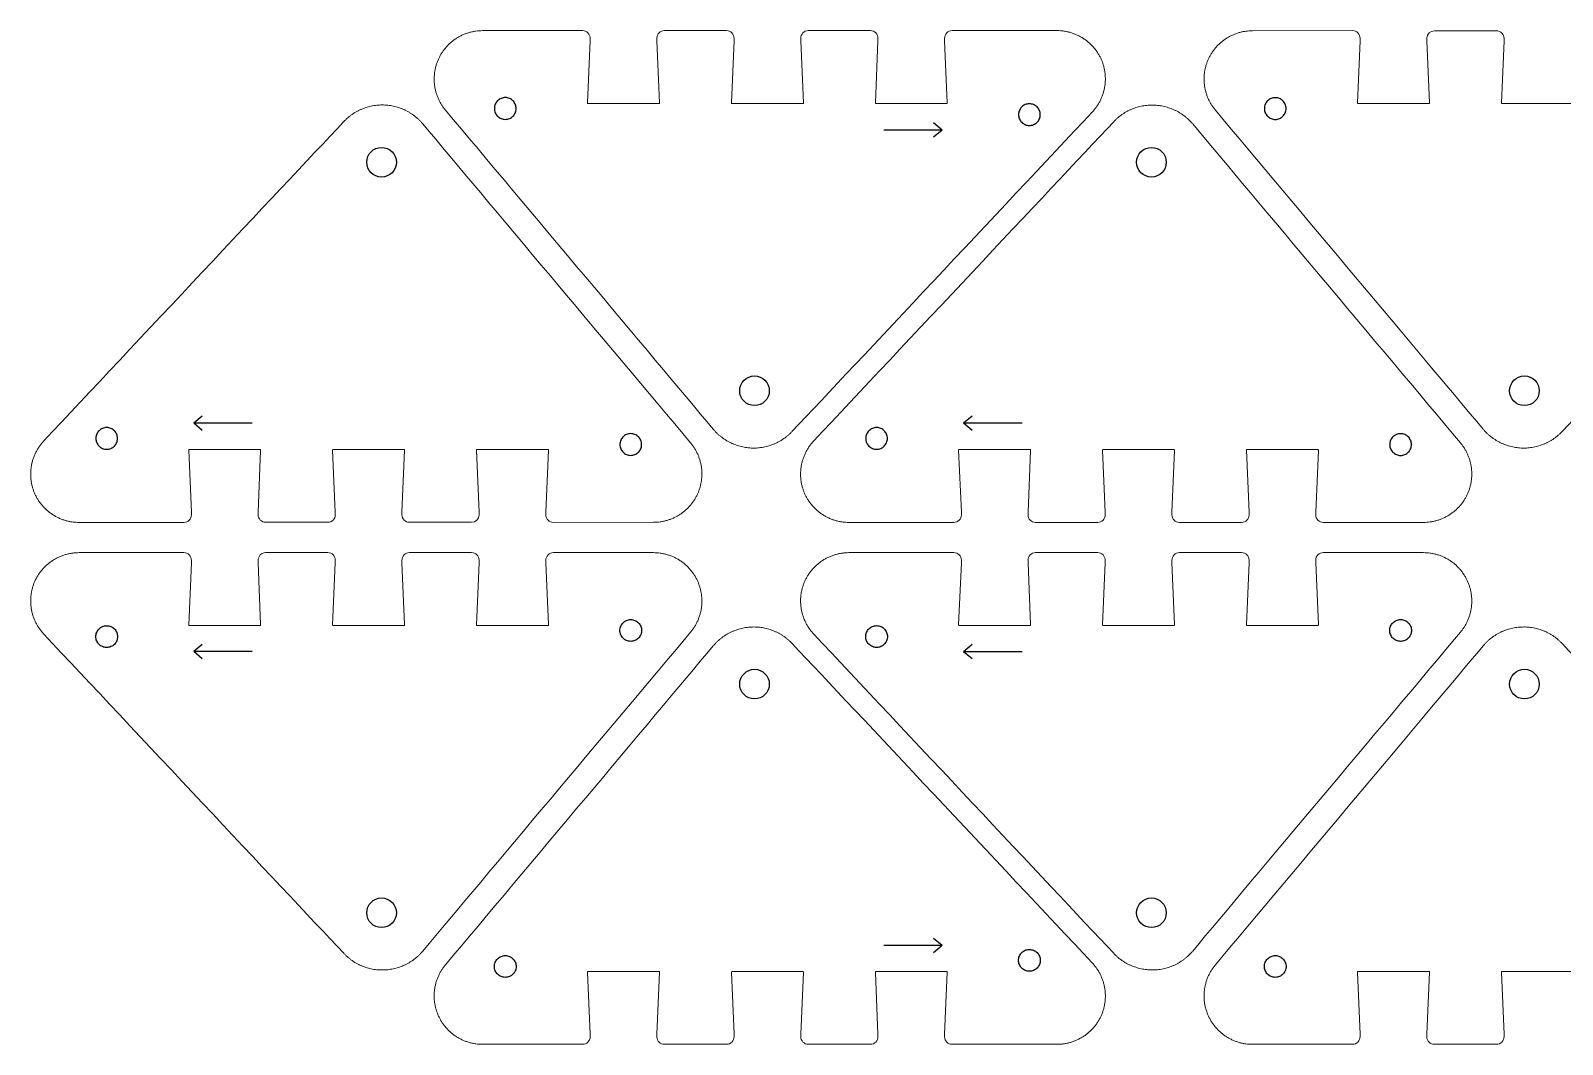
# Model space of a CAD drawing. Header units: millimetres. Extents: x -142 to 139, y -115 to 117.
# Drawn here: x -140 to -38.7, y -8 to 59.1 of the extents above; entities that cross this region are included whole.
import ezdxf

# ---------------------------------------------------------------- set-up
doc = ezdxf.new("R2010")
doc.units = ezdxf.units.MM
doc.header["$MEASUREMENT"] = 0
doc.layers.add('engrave lines', color=1, linetype='Continuous', true_color=0xff0000)
doc.layers.add('legs', color=178, linetype='Continuous', true_color=0x000000)

msp = doc.modelspace()

# ---------------------------------------------------------------- linework, layer by layer
at = {"layer": 'engrave lines'}
for points in [[(-80.27, 52.99), (-79.7, 52.51)], [(-83.57, 52.51), (-79.7, 52.51)], [(-80.27, 52.04), (-79.7, 52.51)], [(-128.66, 33.57), (-129.22, 33.09)], [(-77.71, 33.56), (-78.28, 33.09)], [(-125.36, 33.09), (-129.22, 33.09)], [(-128.66, 32.61), (-129.22, 33.09)], [(-77.71, 32.61), (-78.28, 33.09)], [(-74.41, 33.09), (-78.28, 33.09)], [(-128.66, 18.45), (-129.22, 17.98)], [(-77.71, 18.45), (-78.28, 17.97)], [(-128.66, 17.5), (-129.22, 17.98)], [(-125.36, 17.98), (-129.22, 17.98)], [(-74.41, 17.97), (-78.28, 17.97)], [(-77.71, 17.5), (-78.28, 17.97)], [(-80.27, -0.97), (-79.7, -1.45)], [(-83.57, -1.45), (-79.7, -1.45)], [(-80.27, -1.92), (-79.7, -1.45)]]:
    msp.add_lwpolyline(points, dxfattribs=at)
at = {"layer": 'legs', "lineweight": 5}
for p, q in [((-102.99, 58.39), (-103.17, 54.31)), ((-93.47, 58.39), (-93.64, 54.31)), ((-83.95, 58.39), (-84.12, 54.3)), ((-52.04, 58.39), (-52.21, 54.3)), ((-42.52, 58.39), (-42.69, 54.3)), ((-124.97, 27.21), (-124.8, 31.3)), ((-115.45, 27.21), (-115.28, 31.3)), ((-105.93, 27.21), (-105.75, 31.3)), ((-74.02, 27.21), (-73.85, 31.29)), ((-64.5, 27.21), (-64.33, 31.29)), ((-54.98, 27.21), (-54.8, 31.29)), ((-124.97, 23.86), (-124.8, 19.77)), ((-115.45, 23.85), (-115.28, 19.77)), ((-105.93, 23.86), (-105.75, 19.77)), ((-74.02, 23.86), (-73.85, 19.77)), ((-64.5, 23.85), (-64.33, 19.77)), ((-54.98, 23.86), (-54.8, 19.77)), ((-102.99, -7.33), (-103.17, -3.24)), ((-93.47, -7.32), (-93.64, -3.24)), ((-83.95, -7.33), (-84.12, -3.24)), ((-52.04, -7.33), (-52.21, -3.24)), ((-42.52, -7.32), (-42.69, -3.24))]:
    msp.add_line(p, q, dxfattribs=at)
for points in [[(-110.12, 59.07), (-103.49, 59.07)], [(-79.04, 59.07), (-72.1, 59.07)], [(-59.17, 59.06), (-52.54, 59.07)], [(-98.58, 58.39), (-98.58, 58.41)], [(-98.4, 54.3), (-98.58, 58.39)], [(-88.88, 54.3), (-89.06, 58.39)], [(-79.54, 58.39), (-79.54, 58.44)], [(-79.36, 54.3), (-79.54, 58.39)], [(-47.63, 58.39), (-47.63, 58.41)], [(-47.45, 54.3), (-47.63, 58.39)], [(-103.17, 54.3), (-103.17, 54.28)], [(-103.14, 54.25), (-98.43, 54.25)], [(-98.4, 54.28), (-98.4, 54.3)], [(-93.64, 54.3), (-93.64, 54.28)], [(-93.61, 54.25), (-88.91, 54.25)], [(-88.88, 54.28), (-88.88, 54.3)], [(-84.12, 54.3), (-84.12, 54.28)], [(-84.09, 54.25), (-79.39, 54.25)], [(-79.36, 54.28), (-79.36, 54.3)], [(-52.21, 54.29), (-52.21, 54.28)], [(-52.18, 54.25), (-47.48, 54.25)], [(-47.45, 54.28), (-47.45, 54.3)], [(-42.69, 54.29), (-42.69, 54.28)], [(-42.66, 54.25), (-37.96, 54.25)], [(-129.56, 31.32), (-129.56, 31.3)], [(-129.56, 31.3), (-129.38, 27.21)], [(-124.83, 31.35), (-129.53, 31.35)], [(-124.8, 31.31), (-124.8, 31.32)], [(-120.04, 31.32), (-120.04, 31.3)], [(-120.04, 31.3), (-119.86, 27.21)], [(-115.31, 31.35), (-120.01, 31.35)], [(-115.28, 31.31), (-115.28, 31.32)], [(-110.52, 31.32), (-110.52, 31.3)], [(-110.52, 31.3), (-110.34, 27.21)], [(-105.78, 31.35), (-110.49, 31.35)], [(-105.75, 31.31), (-105.75, 31.32)], [(-78.61, 31.32), (-78.61, 31.3)], [(-78.61, 31.3), (-78.43, 27.21)], [(-73.88, 31.35), (-78.58, 31.35)], [(-73.85, 31.3), (-73.85, 31.32)], [(-69.09, 31.32), (-69.09, 31.3)], [(-69.09, 31.3), (-68.91, 27.21)], [(-64.36, 31.35), (-69.06, 31.35)], [(-64.33, 31.3), (-64.33, 31.32)], [(-59.57, 31.32), (-59.57, 31.3)], [(-59.57, 31.3), (-59.39, 27.21)], [(-54.83, 31.35), (-59.54, 31.35)], [(-54.8, 31.3), (-54.8, 31.32)], [(-129.88, 26.53), (-136.82, 26.53)], [(-129.38, 27.21), (-129.38, 27.16)], [(-110.34, 27.21), (-110.34, 27.19)], [(-98.8, 26.54), (-105.43, 26.53)], [(-78.93, 26.53), (-85.87, 26.53)], [(-78.43, 27.21), (-78.43, 27.16)], [(-59.39, 27.21), (-59.39, 27.19)], [(-47.84, 26.53), (-54.47, 26.53)], [(-129.88, 24.53), (-136.82, 24.53)], [(-98.8, 24.53), (-105.43, 24.53)], [(-78.93, 24.53), (-85.87, 24.53)], [(-47.84, 24.53), (-54.47, 24.53)], [(-129.56, 19.76), (-129.38, 23.85)], [(-129.38, 23.85), (-129.38, 23.9)], [(-120.04, 19.76), (-119.86, 23.85)], [(-110.52, 19.76), (-110.34, 23.86)], [(-110.34, 23.86), (-110.34, 23.88)], [(-78.61, 19.77), (-78.43, 23.86)], [(-78.43, 23.86), (-78.43, 23.9)], [(-69.09, 19.77), (-68.91, 23.86)], [(-59.57, 19.77), (-59.39, 23.86)], [(-59.39, 23.86), (-59.39, 23.88)], [(-129.56, 19.74), (-129.56, 19.76)], [(-124.83, 19.71), (-129.53, 19.71)], [(-124.8, 19.76), (-124.8, 19.74)], [(-120.04, 19.74), (-120.04, 19.76)], [(-115.31, 19.71), (-120.01, 19.71)], [(-115.28, 19.76), (-115.28, 19.74)], [(-110.52, 19.74), (-110.52, 19.76)], [(-105.78, 19.71), (-110.49, 19.71)], [(-105.75, 19.76), (-105.75, 19.74)], [(-78.61, 19.75), (-78.61, 19.77)], [(-73.88, 19.72), (-78.58, 19.72)], [(-73.85, 19.76), (-73.85, 19.75)], [(-69.09, 19.75), (-69.09, 19.77)], [(-64.36, 19.72), (-69.06, 19.72)], [(-64.33, 19.76), (-64.33, 19.75)], [(-59.57, 19.75), (-59.57, 19.77)], [(-54.83, 19.72), (-59.54, 19.72)], [(-54.8, 19.76), (-54.8, 19.75)], [(-103.17, -3.23), (-103.17, -3.22)], [(-103.14, -3.19), (-98.43, -3.19)], [(-98.4, -3.24), (-98.58, -7.33)], [(-98.4, -3.22), (-98.4, -3.24)], [(-93.64, -3.23), (-93.64, -3.22)], [(-93.64, -3.24), (-93.64, -3.24), (-93.64, -3.24)], [(-93.61, -3.19), (-88.91, -3.19)], [(-88.88, -3.24), (-89.06, -7.33)], [(-88.88, -3.22), (-88.88, -3.24)], [(-84.12, -3.23), (-84.12, -3.22)], [(-84.09, -3.19), (-79.39, -3.19)], [(-79.36, -3.24), (-79.54, -7.33)], [(-79.36, -3.22), (-79.36, -3.24)], [(-52.21, -3.23), (-52.21, -3.21)], [(-52.18, -3.18), (-47.48, -3.18)], [(-47.45, -3.23), (-47.63, -7.32)], [(-47.45, -3.21), (-47.45, -3.23)], [(-42.69, -3.23), (-42.69, -3.21)], [(-42.66, -3.18), (-37.96, -3.18)], [(-110.12, -8), (-103.49, -8)], [(-98.58, -7.33), (-98.58, -7.35)], [(-79.54, -7.33), (-79.54, -7.37)], [(-79.04, -8), (-72.1, -8)], [(-59.17, -8), (-52.54, -8)], [(-47.63, -7.32), (-47.63, -7.35)]]:
    msp.add_lwpolyline(points, dxfattribs=at)
at = {"layer": 'legs'}
for centre in [(-116.8, 50.36), (-65.85, 50.36), (-92.12, 35.24), (-41.17, 35.24), (-92.12, 15.83), (-41.17, 15.83), (-116.8, 0.7), (-65.85, 0.7)]:
    msp.add_circle(centre, 0.98, dxfattribs=at)
at = {"layer": 'legs', "lineweight": 5}
for centre, radius, start, end in [((-87.06, 58.48), 2, 182.3966, 182.4928), ((-102.97, 54.3), 0.2, 177.5945, 180), ((-103.14, 54.28), 0.03, 180, 270), ((-98.43, 54.28), 0.03, 270, 0), ((-83.92, 54.3), 0.2, 177.5945, 180), ((-84.09, 54.28), 0.03, 180, 270), ((-79.39, 54.28), 0.03, 270, 0), ((-52.01, 54.29), 0.2, 177.5945, 180), ((-52.18, 54.28), 0.03, 180, 270), ((-47.48, 54.28), 0.03, 270, 0), ((-129.53, 31.32), 0.03, 90, 180), ((-124.83, 31.32), 0.03, 0, 90), ((-125, 31.31), 0.2, 357.5945, 0), ((-110.49, 31.32), 0.03, 90, 180), ((-105.78, 31.32), 0.03, 0, 90), ((-105.95, 31.31), 0.2, 357.5945, 0), ((-78.58, 31.32), 0.03, 90, 180), ((-73.88, 31.32), 0.03, 0, 90), ((-74.05, 31.3), 0.2, 357.5945, 0), ((-59.54, 31.32), 0.03, 90, 180), ((-54.83, 31.32), 0.03, 0, 90), ((-55, 31.3), 0.2, 357.5945, 0), ((-129.53, 19.74), 0.03, 180, 270), ((-124.83, 19.74), 0.03, 270, 0), ((-125, 19.76), 0.2, 0, 2.4055), ((-110.49, 19.74), 0.03, 180, 270), ((-105.78, 19.74), 0.03, 270, 0), ((-105.95, 19.76), 0.2, 0, 2.4055), ((-78.58, 19.75), 0.03, 180, 270), ((-73.88, 19.75), 0.03, 270, 0), ((-74.05, 19.76), 0.2, 0, 2.4055), ((-59.54, 19.75), 0.03, 180, 270), ((-54.83, 19.75), 0.03, 270, 0), ((-55, 19.76), 0.2, 0, 2.4055), ((-103.14, -3.22), 0.03, 90, 180), ((-102.97, -3.23), 0.2, 180, 182.4055), ((-98.43, -3.22), 0.03, 360, 90), ((-84.09, -3.22), 0.03, 90, 180), ((-83.92, -3.23), 0.2, 180, 182.4055), ((-79.39, -3.22), 0.03, 360, 90), ((-52.18, -3.21), 0.03, 90, 180), ((-52.01, -3.23), 0.2, 180, 182.4055), ((-47.48, -3.21), 0.03, 360, 90), ((-87.06, -7.41), 2, 177.5072, 177.6034)]:
    msp.add_arc(centre, radius, start, end, dxfattribs=at)
for points, weights, knots in [([(-112.57, 53.81), (-113.88, 55.37), (-113.02, 57.22), (-112.16, 59.06), (-110.12, 59.07)], [1, 0.84340873104, 1, 0.84340873104, 1], [167.905029, 167.905029, 167.905029, 171.535108, 171.535108, 175.165187, 175.165187, 175.165187]), ([(-72.1, 59.07), (-70, 59.07), (-69.16, 57.14), (-68.33, 55.21), (-69.77, 53.68)], [1, 0.835754222174, 1, 0.835754222174, 1], [153.901343, 153.901343, 153.901343, 157.621608, 157.621608, 161.341873, 161.341873, 161.341873]), ([(-61.62, 53.81), (-62.93, 55.37), (-62.07, 57.21), (-61.21, 59.06), (-59.17, 59.06)], [1, 0.84340873104, 1, 0.84340873104, 1], [167.905029, 167.905029, 167.905029, 171.535108, 171.535108, 175.165187, 175.165187, 175.165187]), ([(-119.3, 53.05), (-118.23, 54.19), (-116.66, 54.15), (-115.08, 54.1), (-114.07, 52.9)], [1, 0.912209625981, 1, 0.912209625981, 1], [161.514365, 161.514365, 161.514365, 164.469424, 164.469424, 167.424483, 167.424483, 167.424483]), ([(-68.35, 53.04), (-67.28, 54.19), (-65.71, 54.14), (-64.13, 54.1), (-63.12, 52.9)], [1, 0.912209625981, 1, 0.912209625981, 1], [161.514365, 161.514365, 161.514365, 164.469424, 164.469424, 167.424483, 167.424483, 167.424483]), ([(-89.62, 32.56), (-90.69, 31.41), (-92.26, 31.45), (-93.84, 31.5), (-94.85, 32.7)], [1, 0.912209625981, 1, 0.912209625981, 1], [161.514365, 161.514365, 161.514365, 164.469424, 164.469424, 167.424483, 167.424483, 167.424483]), ([(-38.67, 32.55), (-39.74, 31.41), (-41.31, 31.45), (-42.89, 31.5), (-43.9, 32.7)], [1, 0.912209625981, 1, 0.912209625981, 1], [161.514365, 161.514365, 161.514365, 164.469424, 164.469424, 167.424483, 167.424483, 167.424483]), ([(-136.82, 26.53), (-138.92, 26.53), (-139.76, 28.46), (-140.59, 30.39), (-139.15, 31.92)], [1, 0.835754222174, 1, 0.835754222174, 1], [153.901343, 153.901343, 153.901343, 157.621608, 157.621608, 161.341873, 161.341873, 161.341873]), ([(-96.35, 31.79), (-95.04, 30.23), (-95.9, 28.39), (-96.76, 26.54), (-98.8, 26.54)], [1, 0.84340873104, 1, 0.84340873104, 1], [167.905029, 167.905029, 167.905029, 171.535108, 171.535108, 175.165187, 175.165187, 175.165187]), ([(-85.87, 26.53), (-87.97, 26.53), (-88.81, 28.46), (-89.64, 30.39), (-88.2, 31.92)], [1, 0.835754222174, 1, 0.835754222174, 1], [153.901343, 153.901343, 153.901343, 157.621608, 157.621608, 161.341873, 161.341873, 161.341873]), ([(-45.4, 31.79), (-44.09, 30.23), (-44.95, 28.38), (-45.81, 26.54), (-47.84, 26.53)], [1, 0.84340873104, 1, 0.84340873104, 1], [167.905029, 167.905029, 167.905029, 171.535108, 171.535108, 175.165187, 175.165187, 175.165187]), ([(-136.82, 24.53), (-138.92, 24.53), (-139.76, 22.6), (-140.59, 20.67), (-139.15, 19.14)], [1, 0.835754222174, 1, 0.835754222174, 1], [153.901343, 153.901343, 153.901343, 157.621608, 157.621608, 161.341873, 161.341873, 161.341873]), ([(-96.35, 19.27), (-95.04, 20.83), (-95.9, 22.68), (-96.76, 24.53), (-98.8, 24.53)], [1, 0.84340873104, 1, 0.84340873104, 1], [167.905029, 167.905029, 167.905029, 171.535108, 171.535108, 175.165187, 175.165187, 175.165187]), ([(-85.87, 24.53), (-87.97, 24.53), (-88.81, 22.6), (-89.64, 20.68), (-88.2, 19.14)], [1, 0.835754222174, 1, 0.835754222174, 1], [153.901343, 153.901343, 153.901343, 157.621608, 157.621608, 161.341873, 161.341873, 161.341873]), ([(-45.4, 19.27), (-44.09, 20.83), (-44.95, 22.68), (-45.81, 24.53), (-47.84, 24.53)], [1, 0.84340873104, 1, 0.84340873104, 1], [167.905029, 167.905029, 167.905029, 171.535108, 171.535108, 175.165187, 175.165187, 175.165187]), ([(-89.62, 18.51), (-90.69, 19.65), (-92.26, 19.61), (-93.84, 19.57), (-94.85, 18.36)], [1, 0.912209625981, 1, 0.912209625981, 1], [161.514365, 161.514365, 161.514365, 164.469424, 164.469424, 167.424483, 167.424483, 167.424483]), ([(-38.67, 18.51), (-39.74, 19.66), (-41.31, 19.61), (-42.89, 19.57), (-43.9, 18.36)], [1, 0.912209625981, 1, 0.912209625981, 1], [161.514365, 161.514365, 161.514365, 164.469424, 164.469424, 167.424483, 167.424483, 167.424483]), ([(-119.3, -1.98), (-118.23, -3.13), (-116.66, -3.08), (-115.08, -3.04), (-114.07, -1.83)], [1, 0.912209625981, 1, 0.912209625981, 1], [161.514365, 161.514365, 161.514365, 164.469424, 164.469424, 167.424483, 167.424483, 167.424483]), ([(-68.35, -1.98), (-67.28, -3.12), (-65.71, -3.08), (-64.13, -3.04), (-63.12, -1.83)], [1, 0.912209625981, 1, 0.912209625981, 1], [161.514365, 161.514365, 161.514365, 164.469424, 164.469424, 167.424483, 167.424483, 167.424483]), ([(-112.57, -2.74), (-113.88, -4.3), (-113.02, -6.15), (-112.16, -8), (-110.12, -8)], [1, 0.84340873104, 1, 0.84340873104, 1], [167.905029, 167.905029, 167.905029, 171.535108, 171.535108, 175.165187, 175.165187, 175.165187]), ([(-72.1, -8), (-70, -8), (-69.16, -6.07), (-68.33, -4.14), (-69.77, -2.61)], [1, 0.835754222174, 1, 0.835754222174, 1], [153.901343, 153.901343, 153.901343, 157.621608, 157.621608, 161.341873, 161.341873, 161.341873]), ([(-61.62, -2.74), (-62.93, -4.3), (-62.07, -6.15), (-61.21, -8), (-59.17, -8)], [1, 0.84340873104, 1, 0.84340873104, 1], [167.905029, 167.905029, 167.905029, 171.535108, 171.535108, 175.165187, 175.165187, 175.165187])]:
    msp.add_rational_spline(points, weights, degree=2, knots=knots, dxfattribs=at)
for points, knots in [([(-103.49, 59.07), (-103.22, 59.07), (-102.99, 58.84), (-102.99, 58.56), (-102.99, 58.56), (-102.99, 58.51), (-102.99, 58.48)], [181.7954227, 181.7954227, 181.7954227, 181.7954227, 182.2954227, 182.2954227, 182.2954227, 182.5946788, 182.5946788, 182.5946788, 182.5946788]), ([(-98.58, 58.58), (-98.57, 58.85), (-98.35, 59.07), (-98.08, 59.07), (-98.08, 59.07), (-93.97, 59.07), (-93.97, 59.07), (-93.69, 59.07), (-93.47, 58.84), (-93.47, 58.56), (-93.47, 58.56), (-93.47, 58.51), (-93.47, 58.47)], [124.3094086, 124.3094086, 124.3094086, 124.3094086, 124.5046479, 124.5046479, 124.5046479, 124.7046479, 124.7046479, 124.7046479, 124.9046479, 124.9046479, 124.9046479, 125.0243503, 125.0243503, 125.0243503, 125.0243503]), ([(-89.06, 58.48), (-89.06, 58.51), (-89.06, 58.56), (-89.06, 58.56), (-89.06, 58.84), (-88.84, 59.07), (-88.56, 59.07), (-88.56, 59.07), (-84.45, 59.07), (-84.45, 59.07), (-84.17, 59.07), (-83.95, 58.84), (-83.95, 58.56), (-83.95, 58.56), (-83.95, 58.51), (-83.95, 58.47)], [135.1161171, 135.1161171, 135.1161171, 135.1161171, 135.2368511, 135.2368511, 135.2368511, 135.4368511, 135.4368511, 135.4368511, 135.6368511, 135.6368511, 135.6368511, 135.8368511, 135.8368511, 135.8368511, 135.9565535, 135.9565535, 135.9565535, 135.9565535]), ([(-79.54, 58.44), (-79.54, 58.46), (-79.54, 58.56), (-79.54, 58.56), (-79.54, 58.84), (-79.31, 59.07), (-79.04, 59.07)], [146.0086128, 146.0086128, 146.0086128, 146.0086128, 146.4632266, 146.4632266, 146.4632266, 146.9632267, 146.9632267, 146.9632267, 146.9632267]), ([(-52.54, 59.07), (-52.27, 59.07), (-52.04, 58.84), (-52.04, 58.56), (-52.04, 58.56), (-52.04, 58.51), (-52.04, 58.48)], [181.7954227, 181.7954227, 181.7954227, 181.7954227, 182.2954227, 182.2954227, 182.2954227, 182.5946788, 182.5946788, 182.5946788, 182.5946788]), ([(-47.63, 58.58), (-47.62, 58.85), (-47.4, 59.06), (-47.13, 59.06), (-47.13, 59.06), (-43.02, 59.06), (-43.02, 59.06), (-42.74, 59.06), (-42.52, 58.83), (-42.52, 58.56), (-42.52, 58.56), (-42.52, 58.51), (-42.52, 58.47)], [124.3094086, 124.3094086, 124.3094086, 124.3094086, 124.5046479, 124.5046479, 124.5046479, 124.7046479, 124.7046479, 124.7046479, 124.9046479, 124.9046479, 124.9046479, 125.0243503, 125.0243503, 125.0243503, 125.0243503]), ([(-129.38, 27.16), (-129.38, 27.14), (-129.38, 27.04), (-129.38, 27.04), (-129.38, 26.76), (-129.61, 26.53), (-129.88, 26.53)], [146.0086128, 146.0086128, 146.0086128, 146.0086128, 146.4632266, 146.4632266, 146.4632266, 146.9632267, 146.9632267, 146.9632267, 146.9632267]), ([(-119.86, 27.13), (-119.86, 27.09), (-119.86, 27.04), (-119.86, 27.04), (-119.86, 26.76), (-120.08, 26.54), (-120.36, 26.54), (-120.36, 26.54), (-124.47, 26.54), (-124.47, 26.54), (-124.75, 26.54), (-124.97, 26.76), (-124.97, 27.04), (-124.97, 27.04), (-124.97, 27.09), (-124.97, 27.13)], [135.1161171, 135.1161171, 135.1161171, 135.1161171, 135.2368511, 135.2368511, 135.2368511, 135.4368511, 135.4368511, 135.4368511, 135.6368511, 135.6368511, 135.6368511, 135.8368511, 135.8368511, 135.8368511, 135.9565535, 135.9565535, 135.9565535, 135.9565535]), ([(-110.34, 27.02), (-110.35, 26.75), (-110.57, 26.54), (-110.84, 26.54), (-110.84, 26.54), (-114.95, 26.54), (-114.95, 26.54), (-115.23, 26.54), (-115.45, 26.76), (-115.45, 27.04), (-115.45, 27.04), (-115.45, 27.09), (-115.45, 27.13)], [124.3094086, 124.3094086, 124.3094086, 124.3094086, 124.5046479, 124.5046479, 124.5046479, 124.7046479, 124.7046479, 124.7046479, 124.9046479, 124.9046479, 124.9046479, 125.0243503, 125.0243503, 125.0243503, 125.0243503]), ([(-105.43, 26.53), (-105.7, 26.53), (-105.93, 26.76), (-105.93, 27.04), (-105.93, 27.04), (-105.93, 27.09), (-105.93, 27.12)], [181.7954227, 181.7954227, 181.7954227, 181.7954227, 182.2954227, 182.2954227, 182.2954227, 182.5946788, 182.5946788, 182.5946788, 182.5946788]), ([(-78.43, 27.16), (-78.43, 27.14), (-78.43, 27.04), (-78.43, 27.04), (-78.43, 26.76), (-78.66, 26.53), (-78.93, 26.53)], [146.0086128, 146.0086128, 146.0086128, 146.0086128, 146.4632266, 146.4632266, 146.4632266, 146.9632267, 146.9632267, 146.9632267, 146.9632267]), ([(-68.91, 27.12), (-68.91, 27.09), (-68.91, 27.04), (-68.91, 27.04), (-68.91, 26.76), (-69.13, 26.53), (-69.41, 26.53), (-69.41, 26.53), (-73.52, 26.53), (-73.52, 26.53), (-73.79, 26.53), (-74.02, 26.76), (-74.02, 27.04), (-74.02, 27.04), (-74.02, 27.09), (-74.02, 27.13)], [135.1161171, 135.1161171, 135.1161171, 135.1161171, 135.2368511, 135.2368511, 135.2368511, 135.4368511, 135.4368511, 135.4368511, 135.6368511, 135.6368511, 135.6368511, 135.8368511, 135.8368511, 135.8368511, 135.9565535, 135.9565535, 135.9565535, 135.9565535]), ([(-59.39, 27.02), (-59.4, 26.75), (-59.62, 26.53), (-59.89, 26.53), (-59.89, 26.53), (-64, 26.53), (-64, 26.53), (-64.27, 26.53), (-64.5, 26.76), (-64.5, 27.04), (-64.5, 27.04), (-64.5, 27.09), (-64.5, 27.13)], [124.3094086, 124.3094086, 124.3094086, 124.3094086, 124.5046479, 124.5046479, 124.5046479, 124.7046479, 124.7046479, 124.7046479, 124.9046479, 124.9046479, 124.9046479, 125.0243503, 125.0243503, 125.0243503, 125.0243503]), ([(-54.47, 26.53), (-54.75, 26.53), (-54.98, 26.76), (-54.98, 27.04), (-54.98, 27.04), (-54.98, 27.08), (-54.98, 27.12)], [181.7954227, 181.7954227, 181.7954227, 181.7954227, 182.2954227, 182.2954227, 182.2954227, 182.5946788, 182.5946788, 182.5946788, 182.5946788]), ([(-129.38, 23.9), (-129.38, 23.92), (-129.38, 24.02), (-129.38, 24.02), (-129.38, 24.3), (-129.61, 24.53), (-129.88, 24.53)], [146.0086128, 146.0086128, 146.0086128, 146.0086128, 146.4632266, 146.4632266, 146.4632266, 146.9632267, 146.9632267, 146.9632267, 146.9632267]), ([(-119.86, 23.94), (-119.86, 23.97), (-119.86, 24.02), (-119.86, 24.02), (-119.86, 24.3), (-120.08, 24.53), (-120.36, 24.53), (-120.36, 24.53), (-124.47, 24.53), (-124.47, 24.53), (-124.75, 24.53), (-124.97, 24.3), (-124.97, 24.02), (-124.97, 24.02), (-124.97, 23.97), (-124.97, 23.94)], [135.1161171, 135.1161171, 135.1161171, 135.1161171, 135.2368511, 135.2368511, 135.2368511, 135.4368511, 135.4368511, 135.4368511, 135.6368511, 135.6368511, 135.6368511, 135.8368511, 135.8368511, 135.8368511, 135.9565535, 135.9565535, 135.9565535, 135.9565535]), ([(-110.34, 24.04), (-110.35, 24.31), (-110.57, 24.53), (-110.84, 24.53), (-110.84, 24.53), (-114.95, 24.53), (-114.95, 24.53), (-115.23, 24.53), (-115.45, 24.3), (-115.45, 24.02), (-115.45, 24.02), (-115.45, 23.97), (-115.45, 23.94)], [124.3094086, 124.3094086, 124.3094086, 124.3094086, 124.5046479, 124.5046479, 124.5046479, 124.7046479, 124.7046479, 124.7046479, 124.9046479, 124.9046479, 124.9046479, 125.0243503, 125.0243503, 125.0243503, 125.0243503]), ([(-105.43, 24.53), (-105.7, 24.53), (-105.93, 24.3), (-105.93, 24.02), (-105.93, 24.02), (-105.93, 23.98), (-105.93, 23.94)], [181.7954227, 181.7954227, 181.7954227, 181.7954227, 182.2954227, 182.2954227, 182.2954227, 182.5946788, 182.5946788, 182.5946788, 182.5946788]), ([(-78.43, 23.9), (-78.43, 23.92), (-78.43, 24.03), (-78.43, 24.03), (-78.43, 24.31), (-78.66, 24.53), (-78.93, 24.53)], [146.0086128, 146.0086128, 146.0086128, 146.0086128, 146.4632266, 146.4632266, 146.4632266, 146.9632267, 146.9632267, 146.9632267, 146.9632267]), ([(-68.91, 23.94), (-68.91, 23.98), (-68.91, 24.02), (-68.91, 24.02), (-68.91, 24.3), (-69.13, 24.53), (-69.41, 24.53), (-69.41, 24.53), (-73.52, 24.53), (-73.52, 24.53), (-73.79, 24.53), (-74.02, 24.3), (-74.02, 24.02), (-74.02, 24.02), (-74.02, 23.98), (-74.02, 23.94)], [135.1161171, 135.1161171, 135.1161171, 135.1161171, 135.2368511, 135.2368511, 135.2368511, 135.4368511, 135.4368511, 135.4368511, 135.6368511, 135.6368511, 135.6368511, 135.8368511, 135.8368511, 135.8368511, 135.9565535, 135.9565535, 135.9565535, 135.9565535]), ([(-59.39, 24.04), (-59.4, 24.31), (-59.62, 24.53), (-59.89, 24.53), (-59.89, 24.53), (-64, 24.53), (-64, 24.53), (-64.27, 24.53), (-64.5, 24.3), (-64.5, 24.02), (-64.5, 24.02), (-64.5, 23.98), (-64.5, 23.94)], [124.3094086, 124.3094086, 124.3094086, 124.3094086, 124.5046479, 124.5046479, 124.5046479, 124.7046479, 124.7046479, 124.7046479, 124.9046479, 124.9046479, 124.9046479, 125.0243503, 125.0243503, 125.0243503, 125.0243503]), ([(-54.47, 24.53), (-54.75, 24.53), (-54.98, 24.31), (-54.98, 24.03), (-54.98, 24.03), (-54.98, 23.98), (-54.98, 23.94)], [181.7954227, 181.7954227, 181.7954227, 181.7954227, 182.2954227, 182.2954227, 182.2954227, 182.5946788, 182.5946788, 182.5946788, 182.5946788]), ([(-103.49, -8), (-103.22, -8), (-102.99, -7.78), (-102.99, -7.5), (-102.99, -7.5), (-102.99, -7.45), (-102.99, -7.41)], [181.7954227, 181.7954227, 181.7954227, 181.7954227, 182.2954227, 182.2954227, 182.2954227, 182.5946788, 182.5946788, 182.5946788, 182.5946788]), ([(-98.58, -7.51), (-98.57, -7.78), (-98.35, -8), (-98.08, -8), (-98.08, -8), (-93.97, -8), (-93.97, -8), (-93.69, -8), (-93.47, -7.77), (-93.47, -7.49), (-93.47, -7.49), (-93.47, -7.45), (-93.47, -7.41)], [124.3094086, 124.3094086, 124.3094086, 124.3094086, 124.5046479, 124.5046479, 124.5046479, 124.7046479, 124.7046479, 124.7046479, 124.9046479, 124.9046479, 124.9046479, 125.0243503, 125.0243503, 125.0243503, 125.0243503]), ([(-89.06, -7.41), (-89.06, -7.45), (-89.06, -7.49), (-89.06, -7.49), (-89.06, -7.77), (-88.84, -8), (-88.56, -8), (-88.56, -8), (-84.45, -8), (-84.45, -8), (-84.17, -8), (-83.95, -7.77), (-83.95, -7.49), (-83.95, -7.49), (-83.95, -7.45), (-83.95, -7.41)], [135.1161171, 135.1161171, 135.1161171, 135.1161171, 135.2368511, 135.2368511, 135.2368511, 135.4368511, 135.4368511, 135.4368511, 135.6368511, 135.6368511, 135.6368511, 135.8368511, 135.8368511, 135.8368511, 135.9565535, 135.9565535, 135.9565535, 135.9565535]), ([(-79.54, -7.37), (-79.54, -7.39), (-79.54, -7.5), (-79.54, -7.5), (-79.54, -7.78), (-79.31, -8), (-79.04, -8)], [146.0086128, 146.0086128, 146.0086128, 146.0086128, 146.4632266, 146.4632266, 146.4632266, 146.9632267, 146.9632267, 146.9632267, 146.9632267]), ([(-52.54, -8), (-52.27, -8), (-52.04, -7.77), (-52.04, -7.49), (-52.04, -7.49), (-52.04, -7.45), (-52.04, -7.41)], [181.7954227, 181.7954227, 181.7954227, 181.7954227, 182.2954227, 182.2954227, 182.2954227, 182.5946788, 182.5946788, 182.5946788, 182.5946788]), ([(-47.63, -7.51), (-47.62, -7.78), (-47.4, -8), (-47.13, -8), (-47.13, -8), (-43.02, -8), (-43.02, -8), (-42.74, -8), (-42.52, -7.77), (-42.52, -7.49), (-42.52, -7.49), (-42.52, -7.44), (-42.52, -7.41)], [124.3094086, 124.3094086, 124.3094086, 124.3094086, 124.5046479, 124.5046479, 124.5046479, 124.7046479, 124.7046479, 124.7046479, 124.9046479, 124.9046479, 124.9046479, 125.0243503, 125.0243503, 125.0243503, 125.0243503])]:
    msp.add_open_spline(points, degree=3, knots=knots, dxfattribs=at)
for points, weights in [([(-102.99, 58.48), (-102.99, 58.44), (-102.99, 58.39)], [1, 0.999779669754, 1]), ([(-98.58, 58.41), (-98.59, 58.5), (-98.58, 58.58)], [1, 0.999161568972, 1]), ([(-93.47, 58.47), (-93.47, 58.43), (-93.47, 58.39)], [1, 0.999779669754, 1]), ([(-89.06, 58.39), (-89.06, 58.43), (-89.06, 58.48)], [0.999981704213, 0.999772934069, 1]), ([(-83.95, 58.47), (-83.95, 58.43), (-83.95, 58.39)], [1, 0.99979010258, 0.999980122354]), ([(-52.04, 58.48), (-52.04, 58.43), (-52.04, 58.39)], [1, 0.999779669754, 1]), ([(-47.63, 58.41), (-47.63, 58.49), (-47.63, 58.58)], [1, 0.999161568972, 1]), ([(-42.52, 58.47), (-42.52, 58.43), (-42.52, 58.39)], [1, 0.999779669754, 1]), ([(-93.64, 54.31), (-93.64, 54.3), (-93.64, 54.3)], [1, 0.999779669754, 1]), ([(-93.64, 54.28), (-93.64, 54.25), (-93.61, 54.25)], [1, 0.707106781186, 1]), ([(-88.91, 54.25), (-88.88, 54.25), (-88.88, 54.28)], [1, 0.707106781186, 1]), ([(-42.69, 54.3), (-42.69, 54.3), (-42.69, 54.29)], [1, 0.999779669754, 1]), ([(-42.69, 54.28), (-42.69, 54.25), (-42.66, 54.25)], [1, 0.707106781186, 1]), ([(-120.01, 31.35), (-120.04, 31.35), (-120.04, 31.32)], [1, 0.707106781186, 1]), ([(-115.28, 31.32), (-115.28, 31.35), (-115.31, 31.35)], [1, 0.707106781186, 1]), ([(-115.28, 31.3), (-115.28, 31.3), (-115.28, 31.31)], [1, 0.999779669754, 1]), ([(-69.06, 31.35), (-69.09, 31.35), (-69.09, 31.32)], [1, 0.707106781186, 1]), ([(-64.33, 31.32), (-64.33, 31.35), (-64.36, 31.35)], [1, 0.707106781186, 1]), ([(-64.33, 31.29), (-64.33, 31.3), (-64.33, 31.3)], [1, 0.999779669754, 1]), ([(-124.97, 27.13), (-124.97, 27.17), (-124.97, 27.21)], [1, 0.99979010258, 0.999980122354]), ([(-119.86, 27.21), (-119.86, 27.17), (-119.86, 27.13)], [0.999981704213, 0.999772934069, 1]), ([(-115.45, 27.13), (-115.45, 27.17), (-115.45, 27.21)], [1, 0.999779669754, 1]), ([(-110.34, 27.19), (-110.33, 27.11), (-110.34, 27.02)], [1, 0.999161568972, 1]), ([(-105.93, 27.12), (-105.93, 27.17), (-105.93, 27.21)], [1, 0.999779669754, 1]), ([(-74.02, 27.13), (-74.02, 27.17), (-74.02, 27.21)], [1, 0.99979010258, 0.999980122354]), ([(-68.91, 27.21), (-68.91, 27.17), (-68.91, 27.12)], [0.999981704213, 0.999772934069, 1]), ([(-64.5, 27.13), (-64.5, 27.17), (-64.5, 27.21)], [1, 0.999779669754, 1]), ([(-59.39, 27.19), (-59.38, 27.1), (-59.39, 27.02)], [1, 0.999161568972, 1]), ([(-54.98, 27.12), (-54.98, 27.16), (-54.98, 27.21)], [1, 0.999779669754, 1]), ([(-124.97, 23.94), (-124.97, 23.9), (-124.97, 23.86)], [1, 0.99979010258, 0.999980122354]), ([(-119.86, 23.85), (-119.86, 23.9), (-119.86, 23.94)], [0.999981704213, 0.999772934069, 1]), ([(-115.45, 23.94), (-115.45, 23.89), (-115.45, 23.85)], [1, 0.999779669754, 1]), ([(-110.34, 23.88), (-110.33, 23.96), (-110.34, 24.04)], [1, 0.999161568972, 1]), ([(-105.93, 23.94), (-105.93, 23.9), (-105.93, 23.86)], [1, 0.999779669754, 1]), ([(-74.02, 23.94), (-74.02, 23.9), (-74.02, 23.86)], [1, 0.99979010258, 0.999980122354]), ([(-68.91, 23.86), (-68.91, 23.9), (-68.91, 23.94)], [0.999981704213, 0.999772934069, 1]), ([(-64.5, 23.94), (-64.5, 23.9), (-64.5, 23.85)], [1, 0.999779669754, 1]), ([(-59.39, 23.88), (-59.38, 23.96), (-59.39, 24.04)], [1, 0.999161568972, 1]), ([(-54.98, 23.94), (-54.98, 23.9), (-54.98, 23.86)], [1, 0.999779669754, 1]), ([(-120.01, 19.71), (-120.04, 19.71), (-120.04, 19.74)], [1, 0.707106781186, 1]), ([(-115.28, 19.74), (-115.28, 19.71), (-115.31, 19.71)], [1, 0.707106781186, 1]), ([(-115.28, 19.77), (-115.28, 19.76), (-115.28, 19.76)], [1, 0.999779669754, 1]), ([(-69.06, 19.72), (-69.09, 19.72), (-69.09, 19.75)], [1, 0.707106781186, 1]), ([(-64.33, 19.75), (-64.33, 19.72), (-64.36, 19.72)], [1, 0.707106781186, 1]), ([(-64.33, 19.77), (-64.33, 19.77), (-64.33, 19.76)], [1, 0.999779669754, 1]), ([(-93.64, -3.22), (-93.64, -3.19), (-93.61, -3.19)], [1, 0.707106781186, 1]), ([(-93.64, -3.24), (-93.64, -3.24), (-93.64, -3.23)], [1, 0.999779669754, 1]), ([(-88.91, -3.19), (-88.88, -3.19), (-88.88, -3.22)], [1, 0.707106781186, 1]), ([(-42.69, -3.21), (-42.69, -3.18), (-42.66, -3.18)], [1, 0.707106781186, 1]), ([(-42.69, -3.24), (-42.69, -3.23), (-42.69, -3.23)], [1, 0.999779669754, 1]), ([(-102.99, -7.41), (-102.99, -7.37), (-102.99, -7.33)], [1, 0.999779669754, 1]), ([(-98.58, -7.35), (-98.59, -7.43), (-98.58, -7.51)], [1, 0.999161568972, 1]), ([(-93.47, -7.41), (-93.47, -7.37), (-93.47, -7.32)], [1, 0.999779669754, 1]), ([(-89.06, -7.33), (-89.06, -7.37), (-89.06, -7.41)], [0.999981704213, 0.999772934069, 1]), ([(-83.95, -7.41), (-83.95, -7.37), (-83.95, -7.33)], [1, 0.99979010258, 0.999980122354]), ([(-52.04, -7.41), (-52.04, -7.37), (-52.04, -7.33)], [1, 0.999779669754, 1]), ([(-47.63, -7.35), (-47.63, -7.43), (-47.63, -7.51)], [1, 0.999161568972, 1]), ([(-42.52, -7.41), (-42.52, -7.36), (-42.52, -7.32)], [1, 0.999779669754, 1])]:
    msp.add_rational_spline(points, weights, degree=2, dxfattribs=at)
for points in [[(-94.85, 32.7), (-99.2, 37.89), (-107.1, 47.29), (-112.57, 53.81)], [(-43.9, 32.7), (-48.25, 37.89), (-56.15, 47.29), (-61.62, 53.81)], [(-139.15, 31.92), (-133.08, 38.39), (-123.84, 48.22), (-119.3, 53.05)], [(-114.07, 52.9), (-109.72, 47.71), (-101.82, 38.31), (-96.35, 31.79)], [(-69.77, 53.68), (-75.84, 47.21), (-85.08, 37.38), (-89.62, 32.56)], [(-88.2, 31.92), (-82.12, 38.39), (-72.88, 48.22), (-68.35, 53.04)], [(-63.12, 52.9), (-58.77, 47.71), (-50.87, 38.31), (-45.4, 31.79)], [(-18.82, 53.68), (-24.89, 47.21), (-34.13, 37.38), (-38.67, 32.55)], [(-114.07, -1.83), (-109.72, 3.35), (-101.82, 12.76), (-96.35, 19.27)], [(-63.12, -1.83), (-58.77, 3.36), (-50.87, 12.76), (-45.4, 19.27)], [(-139.15, 19.14), (-133.08, 12.67), (-123.84, 2.84), (-119.3, -1.98)], [(-94.85, 18.36), (-99.2, 13.18), (-107.1, 3.77), (-112.57, -2.74)], [(-69.77, -2.61), (-75.84, 3.85), (-85.08, 13.69), (-89.62, 18.51)], [(-88.2, 19.14), (-82.12, 12.68), (-72.88, 2.84), (-68.35, -1.98)], [(-43.9, 18.36), (-48.25, 13.18), (-56.15, 3.77), (-61.62, -2.74)], [(-18.82, -2.61), (-24.89, 3.86), (-34.13, 13.69), (-38.67, 18.51)], [(-84.12, -3.24), (-84.12, -3.24), (-84.12, -3.24), (-84.12, -3.24)], [(-84.12, -3.24), (-84.12, -3.24), (-84.12, -3.24), (-84.12, -3.24)]]:
    msp.add_open_spline(points, degree=3, dxfattribs=at)
at = {"layer": 'legs'}
for points, knots in [([(-107.89, 53.92), (-107.89, 53.82), (-107.93, 53.63), (-108.09, 53.4), (-108.32, 53.24), (-108.61, 53.18), (-108.89, 53.24), (-109.13, 53.4), (-109.29, 53.63), (-109.35, 53.92), (-109.29, 54.2), (-109.13, 54.44), (-108.89, 54.6), (-108.61, 54.66), (-108.32, 54.6), (-108.09, 54.44), (-107.93, 54.2), (-107.89, 54.01), (-107.89, 53.92)], [0, 0, 0, 0, 0.287885, 0.565621, 0.843343, 1.131197, 1.419089, 1.696811, 1.97453, 2.262435, 2.550313, 2.828068, 3.105759, 3.39366, 3.681512, 3.959233, 4.236971, 4.524855, 4.524855, 4.524855, 4.524855]), ([(-73.21, 53.51), (-73.21, 53.42), (-73.25, 53.23), (-73.41, 52.99), (-73.65, 52.83), (-73.93, 52.77), (-74.21, 52.83), (-74.45, 52.99), (-74.61, 53.23), (-74.67, 53.51), (-74.61, 53.8), (-74.45, 54.03), (-74.21, 54.19), (-73.93, 54.25), (-73.65, 54.19), (-73.41, 54.03), (-73.25, 53.8), (-73.21, 53.61), (-73.21, 53.51)], [0, 0, 0, 0, 0.287882, 0.565606, 0.843323, 1.131219, 1.419111, 1.696833, 1.974552, 2.262458, 2.550335, 2.82809, 3.105782, 3.393682, 3.681577, 3.959293, 4.237018, 4.5249, 4.5249, 4.5249, 4.5249]), ([(-56.94, 53.92), (-56.94, 53.82), (-56.98, 53.63), (-57.14, 53.39), (-57.37, 53.23), (-57.66, 53.18), (-57.94, 53.23), (-58.18, 53.39), (-58.34, 53.63), (-58.4, 53.92), (-58.34, 54.2), (-58.18, 54.44), (-57.94, 54.6), (-57.66, 54.65), (-57.37, 54.6), (-57.14, 54.44), (-56.98, 54.2), (-56.94, 54.01), (-56.94, 53.92)], [0, 0, 0, 0, 0.287885, 0.565621, 0.843343, 1.131197, 1.419089, 1.696811, 1.97453, 2.262435, 2.550313, 2.828068, 3.105759, 3.39366, 3.681512, 3.959233, 4.236971, 4.524855, 4.524855, 4.524855, 4.524855]), ([(-135.71, 32.09), (-135.71, 32.19), (-135.67, 32.37), (-135.51, 32.61), (-135.27, 32.77), (-134.99, 32.83), (-134.71, 32.77), (-134.47, 32.61), (-134.31, 32.37), (-134.25, 32.09), (-134.31, 31.81), (-134.47, 31.57), (-134.71, 31.41), (-134.99, 31.35), (-135.27, 31.41), (-135.51, 31.57), (-135.67, 31.81), (-135.71, 31.99), (-135.71, 32.09)], [0, 0, 0, 0, 0.287882, 0.565606, 0.843323, 1.131219, 1.419111, 1.696833, 1.974552, 2.262458, 2.550335, 2.82809, 3.105782, 3.393682, 3.681577, 3.959293, 4.237018, 4.5249, 4.5249, 4.5249, 4.5249]), ([(-84.76, 32.09), (-84.76, 32.18), (-84.72, 32.37), (-84.56, 32.61), (-84.32, 32.77), (-84.04, 32.83), (-83.75, 32.77), (-83.52, 32.61), (-83.36, 32.37), (-83.3, 32.09), (-83.36, 31.8), (-83.52, 31.57), (-83.75, 31.41), (-84.04, 31.35), (-84.32, 31.41), (-84.56, 31.57), (-84.72, 31.8), (-84.76, 31.99), (-84.76, 32.09)], [0, 0, 0, 0, 0.287882, 0.565606, 0.843323, 1.131219, 1.419111, 1.696833, 1.974552, 2.262458, 2.550335, 2.82809, 3.105782, 3.393682, 3.681577, 3.959293, 4.237018, 4.5249, 4.5249, 4.5249, 4.5249]), ([(-101.03, 31.68), (-101.03, 31.78), (-100.99, 31.97), (-100.83, 32.21), (-100.6, 32.37), (-100.31, 32.42), (-100.03, 32.37), (-99.79, 32.21), (-99.63, 31.97), (-99.57, 31.68), (-99.63, 31.4), (-99.79, 31.16), (-100.03, 31), (-100.31, 30.95), (-100.6, 31), (-100.83, 31.16), (-100.99, 31.4), (-101.03, 31.59), (-101.03, 31.68)], [0, 0, 0, 0, 0.287885, 0.565621, 0.843343, 1.131197, 1.419089, 1.696811, 1.97453, 2.262435, 2.550313, 2.828068, 3.105759, 3.39366, 3.681512, 3.959233, 4.236971, 4.524855, 4.524855, 4.524855, 4.524855]), ([(-50.08, 31.68), (-50.08, 31.78), (-50.04, 31.97), (-49.88, 32.2), (-49.65, 32.36), (-49.36, 32.42), (-49.08, 32.36), (-48.84, 32.2), (-48.68, 31.97), (-48.62, 31.68), (-48.68, 31.4), (-48.84, 31.16), (-49.08, 31), (-49.36, 30.94), (-49.65, 31), (-49.88, 31.16), (-50.04, 31.4), (-50.08, 31.59), (-50.08, 31.68)], [0, 0, 0, 0, 0.287885, 0.565621, 0.843343, 1.131197, 1.419089, 1.696811, 1.97453, 2.262435, 2.550313, 2.828068, 3.105759, 3.39366, 3.681512, 3.959233, 4.236971, 4.524855, 4.524855, 4.524855, 4.524855]), ([(-135.71, 18.98), (-135.71, 18.88), (-135.67, 18.69), (-135.51, 18.45), (-135.27, 18.29), (-134.99, 18.24), (-134.71, 18.29), (-134.47, 18.45), (-134.31, 18.69), (-134.25, 18.98), (-134.31, 19.26), (-134.47, 19.5), (-134.71, 19.66), (-134.99, 19.71), (-135.27, 19.66), (-135.51, 19.5), (-135.67, 19.26), (-135.71, 19.07), (-135.71, 18.98)], [0, 0, 0, 0, 0.287882, 0.565606, 0.843323, 1.131219, 1.419111, 1.696833, 1.974552, 2.262458, 2.550335, 2.82809, 3.105782, 3.393682, 3.681577, 3.959293, 4.237018, 4.5249, 4.5249, 4.5249, 4.5249]), ([(-101.03, 19.38), (-101.03, 19.28), (-100.99, 19.1), (-100.83, 18.86), (-100.6, 18.7), (-100.31, 18.64), (-100.03, 18.7), (-99.79, 18.86), (-99.63, 19.1), (-99.57, 19.38), (-99.63, 19.67), (-99.79, 19.9), (-100.03, 20.06), (-100.31, 20.12), (-100.6, 20.06), (-100.83, 19.9), (-100.99, 19.67), (-101.03, 19.48), (-101.03, 19.38)], [0, 0, 0, 0, 0.287885, 0.565621, 0.843343, 1.131197, 1.419089, 1.696811, 1.97453, 2.262435, 2.550313, 2.828068, 3.105759, 3.39366, 3.681512, 3.959233, 4.236971, 4.524855, 4.524855, 4.524855, 4.524855]), ([(-84.76, 18.98), (-84.76, 18.88), (-84.72, 18.69), (-84.56, 18.46), (-84.32, 18.29), (-84.04, 18.24), (-83.75, 18.29), (-83.52, 18.46), (-83.36, 18.69), (-83.3, 18.98), (-83.36, 19.26), (-83.52, 19.5), (-83.75, 19.66), (-84.04, 19.72), (-84.32, 19.66), (-84.56, 19.5), (-84.72, 19.26), (-84.76, 19.07), (-84.76, 18.98)], [0, 0, 0, 0, 0.287882, 0.565606, 0.843323, 1.131219, 1.419111, 1.696833, 1.974552, 2.262458, 2.550335, 2.82809, 3.105782, 3.393682, 3.681577, 3.959293, 4.237018, 4.5249, 4.5249, 4.5249, 4.5249]), ([(-50.08, 19.38), (-50.08, 19.29), (-50.04, 19.1), (-49.88, 18.86), (-49.65, 18.7), (-49.36, 18.64), (-49.08, 18.7), (-48.84, 18.86), (-48.68, 19.1), (-48.62, 19.38), (-48.68, 19.67), (-48.84, 19.9), (-49.08, 20.06), (-49.36, 20.12), (-49.65, 20.06), (-49.88, 19.9), (-50.04, 19.67), (-50.08, 19.48), (-50.08, 19.38)], [0, 0, 0, 0, 0.287885, 0.565621, 0.843343, 1.131197, 1.419089, 1.696811, 1.97453, 2.262435, 2.550313, 2.828068, 3.105759, 3.39366, 3.681512, 3.959233, 4.236971, 4.524855, 4.524855, 4.524855, 4.524855]), ([(-73.21, -2.45), (-73.21, -2.35), (-73.25, -2.16), (-73.41, -1.92), (-73.65, -1.76), (-73.93, -1.71), (-74.21, -1.76), (-74.45, -1.92), (-74.61, -2.16), (-74.67, -2.45), (-74.61, -2.73), (-74.45, -2.97), (-74.21, -3.13), (-73.93, -3.19), (-73.65, -3.13), (-73.41, -2.97), (-73.25, -2.73), (-73.21, -2.54), (-73.21, -2.45)], [0, 0, 0, 0, 0.287882, 0.565606, 0.843323, 1.131219, 1.419111, 1.696833, 1.974552, 2.262458, 2.550335, 2.82809, 3.105782, 3.393682, 3.681577, 3.959293, 4.237018, 4.5249, 4.5249, 4.5249, 4.5249]), ([(-107.89, -2.85), (-107.89, -2.76), (-107.93, -2.57), (-108.09, -2.33), (-108.32, -2.17), (-108.61, -2.11), (-108.89, -2.17), (-109.13, -2.33), (-109.29, -2.57), (-109.35, -2.85), (-109.29, -3.14), (-109.13, -3.37), (-108.89, -3.53), (-108.61, -3.59), (-108.32, -3.53), (-108.09, -3.37), (-107.93, -3.14), (-107.89, -2.95), (-107.89, -2.85)], [0, 0, 0, 0, 0.287885, 0.565621, 0.843343, 1.131197, 1.419089, 1.696811, 1.97453, 2.262435, 2.550313, 2.828068, 3.105759, 3.39366, 3.681512, 3.959233, 4.236971, 4.524855, 4.524855, 4.524855, 4.524855]), ([(-56.94, -2.85), (-56.94, -2.75), (-56.98, -2.57), (-57.14, -2.33), (-57.37, -2.17), (-57.66, -2.11), (-57.94, -2.17), (-58.18, -2.33), (-58.34, -2.57), (-58.4, -2.85), (-58.34, -3.13), (-58.18, -3.37), (-57.94, -3.53), (-57.66, -3.59), (-57.37, -3.53), (-57.14, -3.37), (-56.98, -3.13), (-56.94, -2.95), (-56.94, -2.85)], [0, 0, 0, 0, 0.287885, 0.565621, 0.843343, 1.131197, 1.419089, 1.696811, 1.97453, 2.262435, 2.550313, 2.828068, 3.105759, 3.39366, 3.681512, 3.959233, 4.236971, 4.524855, 4.524855, 4.524855, 4.524855])]:
    msp.add_open_spline(points, degree=3, knots=knots, dxfattribs=at)

doc.saveas('drawing.dxf')
